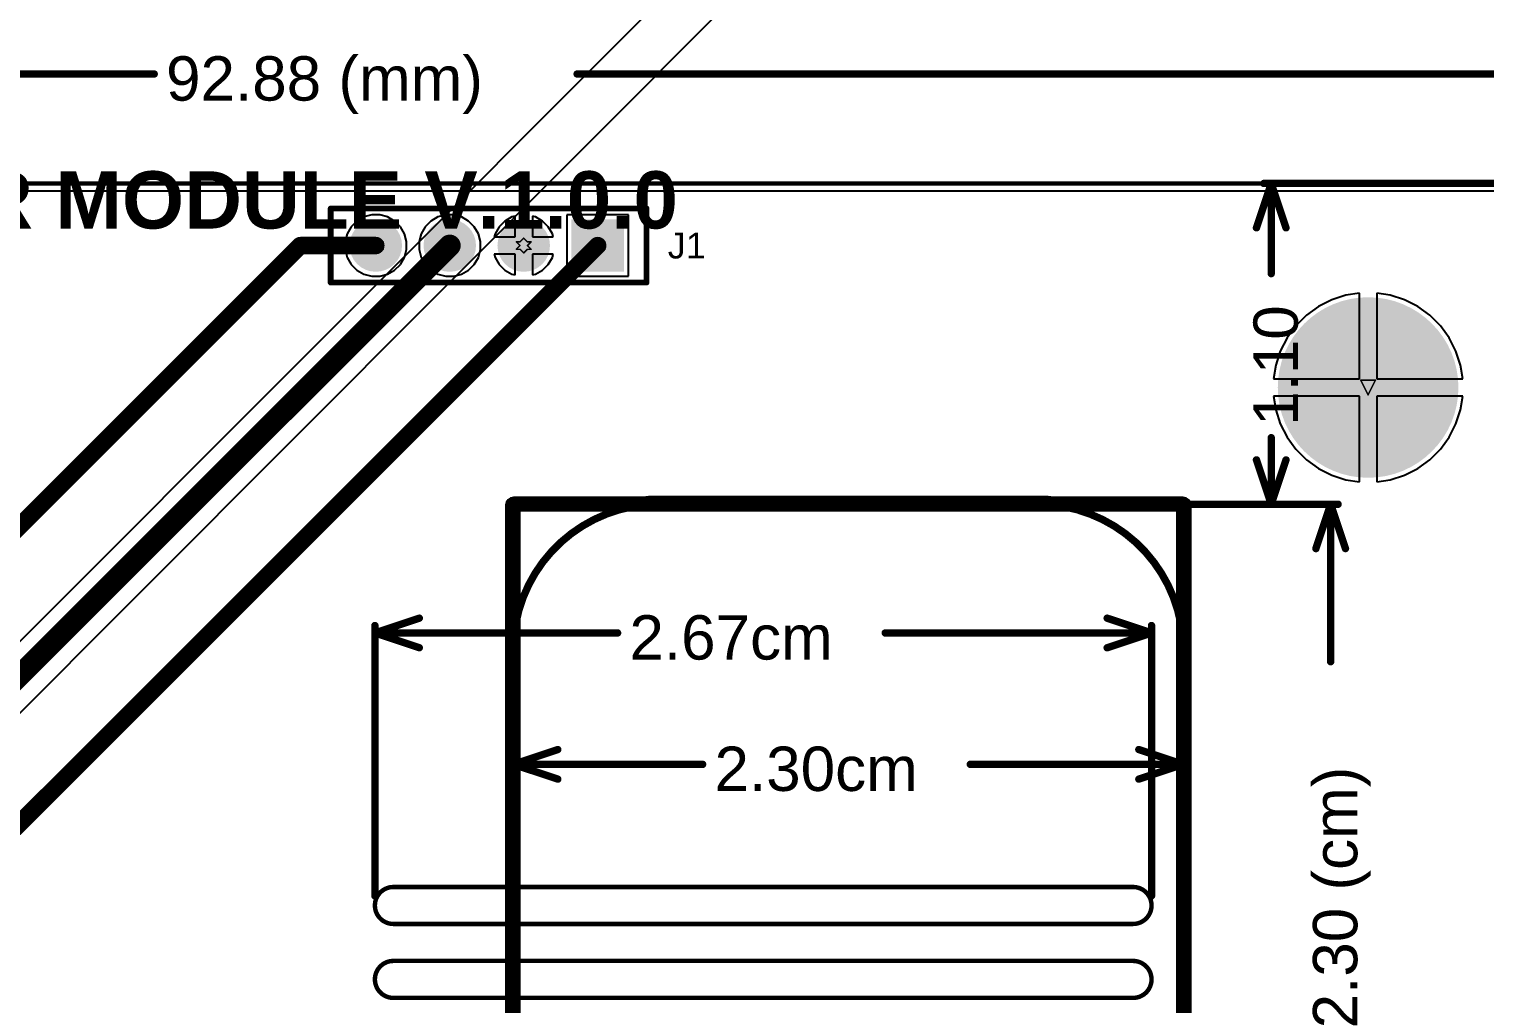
# Model space of a CAD drawing. Header units: inches. Extents: x -1 to 214, y -2 to 213.
# Drawn here: x 0.65 to 2.618, y -0.834 to 0.485 of the extents above; entities that cross this region are included whole.
import ezdxf

# ---------------------------------------------------------------- set-up
doc = ezdxf.new("R2010")
doc.units = ezdxf.units.IN
doc.header["$MEASUREMENT"] = 0
for name, color, linetype in [('Board_outline', 216, 'Continuous'), ('Bottom Layer', 5, 'Continuous'), ('Bottom Solder', 6, 'Continuous'), ('Dimensions', 6, 'Continuous'), ('Drill Drawing', 1, 'Continuous'), ('Multi-Layer', 9, 'Continuous'), ('Pad Holes', 156, 'Continuous'), ('Top Layer', 1, 'Continuous'), ('Top Overlay', 2, 'Continuous'), ('Top Solder', 216, 'Continuous')]:
    doc.layers.add(name, color=color, linetype=linetype)
doc.styles.add('Arial', font='', dxfattribs={"height": 0.2})
doc.styles.add('Arial_Bold', font='', dxfattribs={"height": 0.2})
doc.styles.get('Arial').set_extended_font_data('Arial')
doc.styles.get('Arial_Bold').set_extended_font_data('Arial', bold=True)

# ---------------------------------------------------------------- blocks, each defined once
blk = doc.blocks.new('TL3340AF160QG_1')
at = {"layer": 'Top Solder'}
for p in [(-0.0304, 0.0769), (0.0661, 0.0769)]:
    blk.add_line(p, (214.2262, 214.6677), dxfattribs=at)
blk = doc.blocks.new('HDR1X4_F______3')
at = {"layer": 'Bottom Layer'}
blk.add_hatch(color=5, dxfattribs=at).paths.add_polyline_path([(-0.1815, 0.0315), (-0.1185, 0.0315), (-0.1185, -0.0315), (-0.1815, -0.0315)])
h = blk.add_hatch(color=5, dxfattribs=at)
edge = h.paths.add_edge_path()
edge.add_arc((-0.05, 0), 0.0315, 0, 360)
h = blk.add_hatch(color=5, dxfattribs=at)
edge = h.paths.add_edge_path()
edge.add_arc((0.05, 0), 0.0315, 0, 360)
h = blk.add_hatch(color=5, dxfattribs=at)
edge = h.paths.add_edge_path()
edge.add_arc((0.15, 0), 0.0315, 0, 360)
at = {"layer": 'Bottom Solder'}
blk.add_hatch(color=6, dxfattribs=at).paths.add_polyline_path([(-0.1855, 0.0355), (-0.1145, 0.0355), (-0.1145, -0.0355), (-0.1855, -0.0355)])
h = blk.add_hatch(color=6, dxfattribs=at)
edge = h.paths.add_edge_path()
edge.add_arc((-0.05, 0), 0.0355, 0, 360)
h = blk.add_hatch(color=6, dxfattribs=at)
edge = h.paths.add_edge_path()
edge.add_arc((0.05, 0), 0.0355, 0, 360)
h = blk.add_hatch(color=6, dxfattribs=at)
edge = h.paths.add_edge_path()
edge.add_arc((0.15, 0), 0.0355, 0, 360)
at = {"layer": 'Multi-Layer'}
blk.add_hatch(color=9, dxfattribs=at).paths.add_polyline_path([(-0.1815, 0.0315), (-0.1185, 0.0315), (-0.1185, -0.0315), (-0.1815, -0.0315)])
h = blk.add_hatch(color=9, dxfattribs=at)
edge = h.paths.add_edge_path()
edge.add_arc((-0.05, 0), 0.0315, 0, 360)
h = blk.add_hatch(color=9, dxfattribs=at)
edge = h.paths.add_edge_path()
edge.add_arc((0.05, 0), 0.0315, 0, 360)
h = blk.add_hatch(color=9, dxfattribs=at)
edge = h.paths.add_edge_path()
edge.add_arc((0.15, 0), 0.0315, 0, 360)
at = {"layer": 'Pad Holes'}
h = blk.add_hatch(color=7, dxfattribs=at)
edge = h.paths.add_edge_path()
edge.add_arc((-0.15, 0), 0.0187, 0, 360)
h = blk.add_hatch(color=7, dxfattribs=at)
edge = h.paths.add_edge_path()
edge.add_arc((-0.05, 0), 0.0187, 0, 360)
h = blk.add_hatch(color=7, dxfattribs=at)
edge = h.paths.add_edge_path()
edge.add_arc((0.05, 0), 0.0187, 0, 360)
h = blk.add_hatch(color=7, dxfattribs=at)
edge = h.paths.add_edge_path()
edge.add_arc((0.15, 0), 0.0187, 0, 360)
at = {"layer": 'Top Layer'}
blk.add_hatch(color=1, dxfattribs=at).paths.add_polyline_path([(-0.1815, 0.0315), (-0.1185, 0.0315), (-0.1185, -0.0315), (-0.1815, -0.0315)])
h = blk.add_hatch(color=1, dxfattribs=at)
edge = h.paths.add_edge_path()
edge.add_arc((-0.05, 0), 0.0315, 0, 360)
h = blk.add_hatch(color=1, dxfattribs=at)
edge = h.paths.add_edge_path()
edge.add_arc((0.05, 0), 0.0315, 0, 360)
h = blk.add_hatch(color=1, dxfattribs=at)
edge = h.paths.add_edge_path()
edge.add_arc((0.15, 0), 0.0315, 0, 360)
at = {"layer": 'Top Solder'}
blk.add_hatch(color=216, dxfattribs=at).paths.add_polyline_path([(-0.1855, 0.0355), (-0.1145, 0.0355), (-0.1145, -0.0355), (-0.1855, -0.0355)])
h = blk.add_hatch(color=216, dxfattribs=at)
edge = h.paths.add_edge_path()
edge.add_arc((-0.05, 0), 0.0355, 0, 360)
h = blk.add_hatch(color=216, dxfattribs=at)
edge = h.paths.add_edge_path()
edge.add_arc((0.05, 0), 0.0355, 0, 360)
h = blk.add_hatch(color=216, dxfattribs=at)
edge = h.paths.add_edge_path()
edge.add_arc((0.15, 0), 0.0355, 0, 360)
at = {"layer": 'Top Overlay'}
for points in [[(-0.216, 0.05, 0.00787, 0.00787, 0), (-0.216, -0.05, 0.00787, 0.00787, 0)], [(0.211, 0.05, 0.00787, 0.00787, 0), (-0.216, 0.05, 0.00787, 0.00787, 0)], [(0.211, 0.05, 0.00787, 0.00787, 0), (0.211, -0.05, 0.00787, 0.00787, 0)], [(0.211, -0.05, 0.00787, 0.00787, 0), (-0.216, -0.05, 0.00787, 0.00787, 0)]]:
    blk.add_lwpolyline(points, format="xyseb", dxfattribs=at)
for points in [[(-0.218, 0.05, 0.00394, 0.00394, 1), (-0.214, 0.05, 0.00394, 0.00394, 1)], [(-0.218, 0.05, 0.00394, 0.00394, 1), (-0.214, 0.05, 0.00394, 0.00394, 1)], [(0.209, 0.05, 0.00394, 0.00394, 1), (0.213, 0.05, 0.00394, 0.00394, 1)], [(0.209, 0.05, 0.00394, 0.00394, 1), (0.213, 0.05, 0.00394, 0.00394, 1)], [(-0.218, -0.05, 0.00394, 0.00394, 1), (-0.214, -0.05, 0.00394, 0.00394, 1)], [(-0.218, -0.05, 0.00394, 0.00394, 1), (-0.214, -0.05, 0.00394, 0.00394, 1)], [(0.209, -0.05, 0.00394, 0.00394, 1), (0.213, -0.05, 0.00394, 0.00394, 1)], [(0.209, -0.05, 0.00394, 0.00394, 1), (0.213, -0.05, 0.00394, 0.00394, 1)]]:
    blk.add_lwpolyline(points, format="xyseb", close=True, dxfattribs=at)
blk = doc.blocks.new('SPACER_8')
at = {"layer": 'Bottom Layer'}
h = blk.add_hatch(color=5, dxfattribs=at)
edge = h.paths.add_edge_path()
edge.add_arc((0, 0), 0.1181, 0, 360)
at = {"layer": 'Bottom Solder'}
h = blk.add_hatch(color=6, dxfattribs=at)
edge = h.paths.add_edge_path()
edge.add_arc((0, 0), 0.1221, 0, 360)
at = {"layer": 'Multi-Layer'}
h = blk.add_hatch(color=9, dxfattribs=at)
edge = h.paths.add_edge_path()
edge.add_arc((0, 0), 0.1181, 0, 360)
at = {"layer": 'Pad Holes'}
h = blk.add_hatch(color=7, dxfattribs=at)
edge = h.paths.add_edge_path()
edge.add_arc((0, 0), 0.0728, 0, 360)
at = {"layer": 'Top Layer'}
h = blk.add_hatch(color=1, dxfattribs=at)
edge = h.paths.add_edge_path()
edge.add_arc((0, 0), 0.1181, 0, 360)
at = {"layer": 'Top Solder'}
h = blk.add_hatch(color=216, dxfattribs=at)
edge = h.paths.add_edge_path()
edge.add_arc((0, 0), 0.1221, 0, 360)

msp = doc.modelspace()

# ---------------------------------------------------------------- linework, layer by layer
at = {"layer": 'Board_outline'}
for points in [[(-0.6503, 0.276, 0.006, 0.006, 0), (2.893, 0.276, 0.006, 0.006, 0)], [(1.305, -0.3548, 0.01, 0.01, -0.414214), (1.5019, -0.1579, 0.01, 0.01, 0)], [(1.5019, -0.1579, 0.01, 0.01, 0), (2.0137, -0.1579, 0.01, 0.01, 0)], [(2.0137, -0.1579, 0.01, 0.01, -0.414214), (2.2106, -0.3548, 0.01, 0.01, 0)], [(1.305, -0.8669, 0.01, 0.01, 0), (1.305, -0.3548, 0.01, 0.01, 0)], [(2.2106, -0.8669, 0.01, 0.01, 0), (2.2106, -0.3548, 0.01, 0.01, 0)]]:
    msp.add_lwpolyline(points, format="xyseb", dxfattribs=at)
for points in [[(1.4994, -0.1579, 0.005, 0.005, 1), (1.5044, -0.1579, 0.005, 0.005, 1)], [(1.4994, -0.1579, 0.005, 0.005, 1), (1.5044, -0.1579, 0.005, 0.005, 1)], [(2.0112, -0.1579, 0.005, 0.005, 1), (2.0162, -0.1579, 0.005, 0.005, 1)], [(2.0112, -0.1579, 0.005, 0.005, 1), (2.0162, -0.1579, 0.005, 0.005, 1)], [(1.3025, -0.3548, 0.005, 0.005, 1), (1.3075, -0.3548, 0.005, 0.005, 1)], [(1.3025, -0.3548, 0.005, 0.005, 1), (1.3075, -0.3548, 0.005, 0.005, 1)], [(2.2081, -0.3548, 0.005, 0.005, 1), (2.2131, -0.3548, 0.005, 0.005, 1)], [(2.2081, -0.3548, 0.005, 0.005, 1), (2.2131, -0.3548, 0.005, 0.005, 1)]]:
    msp.add_lwpolyline(points, format="xyseb", close=True, dxfattribs=at)
at = {"layer": 'Bottom Layer'}
for points in [[(0.215, -0.61, 0.0236, 0.0236, 0), (1.017, 0.192, 0.0236, 0.0236, 0)], [(0.2595, -0.7675, 0.0295, 0.0295, 0), (1.219, 0.192, 0.0295, 0.0295, 0)], [(0.302, -0.925, 0.0236, 0.0236, 0), (1.419, 0.192, 0.0236, 0.0236, 0)], [(1.017, 0.192, 0.0236, 0.0236, 0), (1.119, 0.192, 0.0236, 0.0236, 0)]]:
    msp.add_lwpolyline(points, format="xyseb", dxfattribs=at)
for points in [[(1.0111, 0.192, 0.0118, 0.0118, 1), (1.0229, 0.192, 0.0118, 0.0118, 1)], [(1.0111, 0.192, 0.0118, 0.0118, 1), (1.0229, 0.192, 0.0118, 0.0118, 1)], [(1.1131, 0.192, 0.0118, 0.0118, 1), (1.1249, 0.192, 0.0118, 0.0118, 1)], [(1.2116, 0.192, 0.0148, 0.0148, 1), (1.2264, 0.192, 0.0148, 0.0148, 1)], [(1.4131, 0.192, 0.0118, 0.0118, 1), (1.4249, 0.192, 0.0118, 0.0118, 1)]]:
    msp.add_lwpolyline(points, format="xyseb", close=True, dxfattribs=at)
at = {"layer": 'Dimensions'}
for points in [[(-0.707, 0.424, 0.01, 0.01, 0), (0.8194, 0.424, 0.01, 0.01, 0)], [(1.3912, 0.424, 0.01, 0.01, 0), (2.9496, 0.424, 0.01, 0.01, 0)], [(2.3096, 0.216, 0.01, 0.01, 0), (2.3296, 0.276, 0.01, 0.01, 0)], [(2.3196, 0.276, 0.01, 0.01, 0), (2.88, 0.276, 0.01, 0.01, 0)], [(2.3296, 0.276, 0.01, 0.01, 0), (2.3496, 0.216, 0.01, 0.01, 0)], [(2.3296, 0.154, 0.01, 0.01, 0), (2.3296, 0.276, 0.01, 0.01, 0)], [(2.3296, -0.1579, 0.01, 0.01, 0), (2.3296, -0.0679, 0.01, 0.01, 0)], [(2.3096, -0.0979, 0.01, 0.01, 0), (2.3296, -0.1579, 0.01, 0.01, 0)], [(2.3296, -0.1579, 0.01, 0.01, 0), (2.3496, -0.0979, 0.01, 0.01, 0)], [(1.305, -0.1579, 0.0197, 0.0197, 0), (2.2106, -0.1579, 0.0197, 0.0197, 0)], [(1.305, -1.0625, 0.0197, 0.0197, 0), (1.305, -0.159, 0.0197, 0.0197, 0)], [(1.5169, -0.1579, 0.01, 0.01, 0), (2.42, -0.1579, 0.01, 0.01, 0)], [(2.0287, -0.1579, 0.01, 0.01, 0), (2.3396, -0.1579, 0.01, 0.01, 0)], [(2.2106, -1.0625, 0.0197, 0.0197, 0), (2.2106, -0.159, 0.0197, 0.0197, 0)], [(2.39, -0.2179, 0.01, 0.01, 0), (2.41, -0.1579, 0.01, 0.01, 0)], [(2.41, -0.1579, 0.01, 0.01, 0), (2.43, -0.2179, 0.01, 0.01, 0)], [(2.41, -0.3709, 0.01, 0.01, 0), (2.41, -0.1579, 0.01, 0.01, 0)], [(1.1178, -0.332, 0.01, 0.01, 0), (1.1778, -0.312, 0.01, 0.01, 0)], [(2.1078, -0.312, 0.01, 0.01, 0), (2.1678, -0.332, 0.01, 0.01, 0)], [(1.1178, -0.6876, 0.01, 0.01, 0), (1.1178, -0.322, 0.01, 0.01, 0)], [(1.1178, -0.332, 0.01, 0.01, 0), (1.1778, -0.352, 0.01, 0.01, 0)], [(1.1178, -0.332, 0.01, 0.01, 0), (1.4459, -0.332, 0.01, 0.01, 0)], [(1.8077, -0.332, 0.01, 0.01, 0), (2.1678, -0.332, 0.01, 0.01, 0)], [(2.1078, -0.352, 0.01, 0.01, 0), (2.1678, -0.332, 0.01, 0.01, 0)], [(2.1678, -0.6876, 0.01, 0.01, 0), (2.1678, -0.322, 0.01, 0.01, 0)], [(1.305, -0.5197, 0.01, 0.01, 0), (1.305, -0.3698, 0.01, 0.01, 0)], [(2.2106, -0.5197, 0.01, 0.01, 0), (2.2106, -0.3698, 0.01, 0.01, 0)], [(1.305, -0.5097, 0.01, 0.01, 0), (1.365, -0.4897, 0.01, 0.01, 0)], [(2.1506, -0.4897, 0.01, 0.01, 0), (2.2106, -0.5097, 0.01, 0.01, 0)], [(1.305, -0.5097, 0.01, 0.01, 0), (1.365, -0.5297, 0.01, 0.01, 0)], [(1.305, -0.5097, 0.01, 0.01, 0), (1.5609, -0.5097, 0.01, 0.01, 0)], [(1.9227, -0.5097, 0.01, 0.01, 0), (2.2106, -0.5097, 0.01, 0.01, 0)], [(2.1506, -0.5297, 0.01, 0.01, 0), (2.2106, -0.5097, 0.01, 0.01, 0)], [(1.1178, -0.7006, 0.006, 0.006, -0.414214), (1.1428, -0.6756, 0.006, 0.006, 0)], [(1.1178, -0.7006, 0.006, 0.006, -0.414214), (1.1428, -0.6756, 0.006, 0.006, 0)], [(1.1428, -0.6756, 0.006, 0.006, 0), (2.1428, -0.6756, 0.006, 0.006, 0)], [(1.1428, -0.6756, 0.006, 0.006, 0), (2.1428, -0.6756, 0.006, 0.006, 0)], [(2.1428, -0.6756, 0.006, 0.006, -0.414214), (2.1678, -0.7006, 0.006, 0.006, 0)], [(2.1428, -0.6756, 0.006, 0.006, -0.414214), (2.1678, -0.7006, 0.006, 0.006, 0)], [(1.1428, -0.7256, 0.006, 0.006, -0.414214), (1.1178, -0.7006, 0.006, 0.006, 0)], [(1.1428, -0.7256, 0.006, 0.006, -0.414214), (1.1178, -0.7006, 0.006, 0.006, 0)], [(2.1678, -0.7006, 0.006, 0.006, -0.414214), (2.1428, -0.7256, 0.006, 0.006, 0)], [(2.1678, -0.7006, 0.006, 0.006, -0.414214), (2.1428, -0.7256, 0.006, 0.006, 0)], [(1.1428, -0.7256, 0.006, 0.006, 0), (2.1428, -0.7256, 0.006, 0.006, 0)], [(1.1428, -0.7256, 0.006, 0.006, 0), (2.1428, -0.7256, 0.006, 0.006, 0)], [(1.1178, -0.8006, 0.006, 0.006, -0.414214), (1.1428, -0.7756, 0.006, 0.006, 0)], [(1.1178, -0.8006, 0.006, 0.006, -0.414214), (1.1428, -0.7756, 0.006, 0.006, 0)], [(1.1428, -0.7756, 0.006, 0.006, 0), (2.1428, -0.7756, 0.006, 0.006, 0)], [(1.1428, -0.7756, 0.006, 0.006, 0), (2.1428, -0.7756, 0.006, 0.006, 0)], [(2.1428, -0.7756, 0.006, 0.006, -0.414214), (2.1678, -0.8006, 0.006, 0.006, 0)], [(2.1428, -0.7756, 0.006, 0.006, -0.414214), (2.1678, -0.8006, 0.006, 0.006, 0)], [(1.1428, -0.8256, 0.006, 0.006, -0.414214), (1.1178, -0.8006, 0.006, 0.006, 0)], [(1.1428, -0.8256, 0.006, 0.006, -0.414214), (1.1178, -0.8006, 0.006, 0.006, 0)], [(2.1678, -0.8006, 0.006, 0.006, -0.414214), (2.1428, -0.8256, 0.006, 0.006, 0)], [(2.1678, -0.8006, 0.006, 0.006, -0.414214), (2.1428, -0.8256, 0.006, 0.006, 0)], [(1.1428, -0.8256, 0.006, 0.006, 0), (2.1428, -0.8256, 0.006, 0.006, 0)], [(1.1428, -0.8256, 0.006, 0.006, 0), (2.1428, -0.8256, 0.006, 0.006, 0)]]:
    msp.add_lwpolyline(points, format="xyseb", dxfattribs=at)
for points in [[(0.8169, 0.424, 0.005, 0.005, 1), (0.8219, 0.424, 0.005, 0.005, 1)], [(1.3887, 0.424, 0.005, 0.005, 1), (1.3937, 0.424, 0.005, 0.005, 1)], [(2.3171, 0.276, 0.005, 0.005, 1), (2.3221, 0.276, 0.005, 0.005, 1)], [(2.3271, 0.276, 0.005, 0.005, 1), (2.3321, 0.276, 0.005, 0.005, 1)], [(2.3271, 0.276, 0.005, 0.005, 1), (2.3321, 0.276, 0.005, 0.005, 1)], [(2.3271, 0.276, 0.005, 0.005, 1), (2.3321, 0.276, 0.005, 0.005, 1)], [(2.3071, 0.216, 0.005, 0.005, 1), (2.3121, 0.216, 0.005, 0.005, 1)], [(2.3471, 0.216, 0.005, 0.005, 1), (2.3521, 0.216, 0.005, 0.005, 1)], [(2.3271, 0.154, 0.005, 0.005, 1), (2.3321, 0.154, 0.005, 0.005, 1)], [(2.3271, -0.0679, 0.005, 0.005, 1), (2.3321, -0.0679, 0.005, 0.005, 1)], [(2.3071, -0.0979, 0.005, 0.005, 1), (2.3121, -0.0979, 0.005, 0.005, 1)], [(2.3471, -0.0979, 0.005, 0.005, 1), (2.3521, -0.0979, 0.005, 0.005, 1)], [(1.3001, -0.1579, 0.00984, 0.00984, 1), (1.31, -0.1579, 0.00984, 0.00984, 1)], [(1.3001, -0.159, 0.00984, 0.00984, 1), (1.31, -0.159, 0.00984, 0.00984, 1)], [(1.5144, -0.1579, 0.005, 0.005, 1), (1.5194, -0.1579, 0.005, 0.005, 1)], [(2.0262, -0.1579, 0.005, 0.005, 1), (2.0312, -0.1579, 0.005, 0.005, 1)], [(2.2056, -0.1579, 0.00984, 0.00984, 1), (2.2155, -0.1579, 0.00984, 0.00984, 1)], [(2.2056, -0.159, 0.00984, 0.00984, 1), (2.2155, -0.159, 0.00984, 0.00984, 1)], [(2.3271, -0.1579, 0.005, 0.005, 1), (2.3321, -0.1579, 0.005, 0.005, 1)], [(2.3271, -0.1579, 0.005, 0.005, 1), (2.3321, -0.1579, 0.005, 0.005, 1)], [(2.3271, -0.1579, 0.005, 0.005, 1), (2.3321, -0.1579, 0.005, 0.005, 1)], [(2.3371, -0.1579, 0.005, 0.005, 1), (2.3421, -0.1579, 0.005, 0.005, 1)], [(2.4075, -0.1579, 0.005, 0.005, 1), (2.4125, -0.1579, 0.005, 0.005, 1)], [(2.4075, -0.1579, 0.005, 0.005, 1), (2.4125, -0.1579, 0.005, 0.005, 1)], [(2.4075, -0.1579, 0.005, 0.005, 1), (2.4125, -0.1579, 0.005, 0.005, 1)], [(2.4175, -0.1579, 0.005, 0.005, 1), (2.4225, -0.1579, 0.005, 0.005, 1)], [(2.3875, -0.2179, 0.005, 0.005, 1), (2.3925, -0.2179, 0.005, 0.005, 1)], [(2.4275, -0.2179, 0.005, 0.005, 1), (2.4325, -0.2179, 0.005, 0.005, 1)], [(1.1753, -0.312, 0.005, 0.005, 1), (1.1803, -0.312, 0.005, 0.005, 1)], [(2.1053, -0.312, 0.005, 0.005, 1), (2.1103, -0.312, 0.005, 0.005, 1)], [(1.1153, -0.322, 0.005, 0.005, 1), (1.1203, -0.322, 0.005, 0.005, 1)], [(1.1153, -0.332, 0.005, 0.005, 1), (1.1203, -0.332, 0.005, 0.005, 1)], [(1.1153, -0.332, 0.005, 0.005, 1), (1.1203, -0.332, 0.005, 0.005, 1)], [(1.1153, -0.332, 0.005, 0.005, 1), (1.1203, -0.332, 0.005, 0.005, 1)], [(1.4434, -0.332, 0.005, 0.005, 1), (1.4484, -0.332, 0.005, 0.005, 1)], [(1.8052, -0.332, 0.005, 0.005, 1), (1.8102, -0.332, 0.005, 0.005, 1)], [(2.1653, -0.322, 0.005, 0.005, 1), (2.1703, -0.322, 0.005, 0.005, 1)], [(2.1653, -0.332, 0.005, 0.005, 1), (2.1703, -0.332, 0.005, 0.005, 1)], [(2.1653, -0.332, 0.005, 0.005, 1), (2.1703, -0.332, 0.005, 0.005, 1)], [(2.1653, -0.332, 0.005, 0.005, 1), (2.1703, -0.332, 0.005, 0.005, 1)], [(1.1753, -0.352, 0.005, 0.005, 1), (1.1803, -0.352, 0.005, 0.005, 1)], [(2.1053, -0.352, 0.005, 0.005, 1), (2.1103, -0.352, 0.005, 0.005, 1)], [(1.3025, -0.3698, 0.005, 0.005, 1), (1.3075, -0.3698, 0.005, 0.005, 1)], [(2.2081, -0.3698, 0.005, 0.005, 1), (2.2131, -0.3698, 0.005, 0.005, 1)], [(2.4075, -0.3709, 0.005, 0.005, 1), (2.4125, -0.3709, 0.005, 0.005, 1)], [(1.3625, -0.4897, 0.005, 0.005, 1), (1.3675, -0.4897, 0.005, 0.005, 1)], [(2.1481, -0.4897, 0.005, 0.005, 1), (2.1531, -0.4897, 0.005, 0.005, 1)], [(1.3025, -0.5097, 0.005, 0.005, 1), (1.3075, -0.5097, 0.005, 0.005, 1)], [(1.3025, -0.5097, 0.005, 0.005, 1), (1.3075, -0.5097, 0.005, 0.005, 1)], [(1.3025, -0.5097, 0.005, 0.005, 1), (1.3075, -0.5097, 0.005, 0.005, 1)], [(1.5584, -0.5097, 0.005, 0.005, 1), (1.5634, -0.5097, 0.005, 0.005, 1)], [(1.9202, -0.5097, 0.005, 0.005, 1), (1.9252, -0.5097, 0.005, 0.005, 1)], [(2.2081, -0.5097, 0.005, 0.005, 1), (2.2131, -0.5097, 0.005, 0.005, 1)], [(2.2081, -0.5097, 0.005, 0.005, 1), (2.2131, -0.5097, 0.005, 0.005, 1)], [(2.2081, -0.5097, 0.005, 0.005, 1), (2.2131, -0.5097, 0.005, 0.005, 1)], [(1.3025, -0.5197, 0.005, 0.005, 1), (1.3075, -0.5197, 0.005, 0.005, 1)], [(1.3625, -0.5297, 0.005, 0.005, 1), (1.3675, -0.5297, 0.005, 0.005, 1)], [(2.1481, -0.5297, 0.005, 0.005, 1), (2.1531, -0.5297, 0.005, 0.005, 1)], [(2.2081, -0.5197, 0.005, 0.005, 1), (2.2131, -0.5197, 0.005, 0.005, 1)], [(1.1153, -0.6876, 0.005, 0.005, 1), (1.1203, -0.6876, 0.005, 0.005, 1)], [(1.1413, -0.6756, 0.003, 0.003, 1), (1.1443, -0.6756, 0.003, 0.003, 1)], [(1.1413, -0.6756, 0.003, 0.003, 1), (1.1443, -0.6756, 0.003, 0.003, 1)], [(1.1413, -0.6756, 0.003, 0.003, 1), (1.1443, -0.6756, 0.003, 0.003, 1)], [(1.1413, -0.6756, 0.003, 0.003, 1), (1.1443, -0.6756, 0.003, 0.003, 1)], [(2.1413, -0.6756, 0.003, 0.003, 1), (2.1443, -0.6756, 0.003, 0.003, 1)], [(2.1413, -0.6756, 0.003, 0.003, 1), (2.1443, -0.6756, 0.003, 0.003, 1)], [(2.1413, -0.6756, 0.003, 0.003, 1), (2.1443, -0.6756, 0.003, 0.003, 1)], [(2.1413, -0.6756, 0.003, 0.003, 1), (2.1443, -0.6756, 0.003, 0.003, 1)], [(2.1653, -0.6876, 0.005, 0.005, 1), (2.1703, -0.6876, 0.005, 0.005, 1)], [(1.1163, -0.7006, 0.003, 0.003, 1), (1.1193, -0.7006, 0.003, 0.003, 1)], [(1.1163, -0.7006, 0.003, 0.003, 1), (1.1193, -0.7006, 0.003, 0.003, 1)], [(1.1163, -0.7006, 0.003, 0.003, 1), (1.1193, -0.7006, 0.003, 0.003, 1)], [(1.1163, -0.7006, 0.003, 0.003, 1), (1.1193, -0.7006, 0.003, 0.003, 1)], [(2.1663, -0.7006, 0.003, 0.003, 1), (2.1693, -0.7006, 0.003, 0.003, 1)], [(2.1663, -0.7006, 0.003, 0.003, 1), (2.1693, -0.7006, 0.003, 0.003, 1)], [(2.1663, -0.7006, 0.003, 0.003, 1), (2.1693, -0.7006, 0.003, 0.003, 1)], [(2.1663, -0.7006, 0.003, 0.003, 1), (2.1693, -0.7006, 0.003, 0.003, 1)], [(1.1413, -0.7256, 0.003, 0.003, 1), (1.1443, -0.7256, 0.003, 0.003, 1)], [(1.1413, -0.7256, 0.003, 0.003, 1), (1.1443, -0.7256, 0.003, 0.003, 1)], [(1.1413, -0.7256, 0.003, 0.003, 1), (1.1443, -0.7256, 0.003, 0.003, 1)], [(1.1413, -0.7256, 0.003, 0.003, 1), (1.1443, -0.7256, 0.003, 0.003, 1)], [(2.1413, -0.7256, 0.003, 0.003, 1), (2.1443, -0.7256, 0.003, 0.003, 1)], [(2.1413, -0.7256, 0.003, 0.003, 1), (2.1443, -0.7256, 0.003, 0.003, 1)], [(2.1413, -0.7256, 0.003, 0.003, 1), (2.1443, -0.7256, 0.003, 0.003, 1)], [(2.1413, -0.7256, 0.003, 0.003, 1), (2.1443, -0.7256, 0.003, 0.003, 1)], [(1.1413, -0.7756, 0.003, 0.003, 1), (1.1443, -0.7756, 0.003, 0.003, 1)], [(1.1413, -0.7756, 0.003, 0.003, 1), (1.1443, -0.7756, 0.003, 0.003, 1)], [(1.1413, -0.7756, 0.003, 0.003, 1), (1.1443, -0.7756, 0.003, 0.003, 1)], [(1.1413, -0.7756, 0.003, 0.003, 1), (1.1443, -0.7756, 0.003, 0.003, 1)], [(2.1413, -0.7756, 0.003, 0.003, 1), (2.1443, -0.7756, 0.003, 0.003, 1)], [(2.1413, -0.7756, 0.003, 0.003, 1), (2.1443, -0.7756, 0.003, 0.003, 1)], [(2.1413, -0.7756, 0.003, 0.003, 1), (2.1443, -0.7756, 0.003, 0.003, 1)], [(2.1413, -0.7756, 0.003, 0.003, 1), (2.1443, -0.7756, 0.003, 0.003, 1)], [(1.1163, -0.8006, 0.003, 0.003, 1), (1.1193, -0.8006, 0.003, 0.003, 1)], [(1.1163, -0.8006, 0.003, 0.003, 1), (1.1193, -0.8006, 0.003, 0.003, 1)], [(1.1163, -0.8006, 0.003, 0.003, 1), (1.1193, -0.8006, 0.003, 0.003, 1)], [(1.1163, -0.8006, 0.003, 0.003, 1), (1.1193, -0.8006, 0.003, 0.003, 1)], [(2.1663, -0.8006, 0.003, 0.003, 1), (2.1693, -0.8006, 0.003, 0.003, 1)], [(2.1663, -0.8006, 0.003, 0.003, 1), (2.1693, -0.8006, 0.003, 0.003, 1)], [(2.1663, -0.8006, 0.003, 0.003, 1), (2.1693, -0.8006, 0.003, 0.003, 1)], [(2.1663, -0.8006, 0.003, 0.003, 1), (2.1693, -0.8006, 0.003, 0.003, 1)], [(1.1413, -0.8256, 0.003, 0.003, 1), (1.1443, -0.8256, 0.003, 0.003, 1)], [(1.1413, -0.8256, 0.003, 0.003, 1), (1.1443, -0.8256, 0.003, 0.003, 1)], [(1.1413, -0.8256, 0.003, 0.003, 1), (1.1443, -0.8256, 0.003, 0.003, 1)], [(1.1413, -0.8256, 0.003, 0.003, 1), (1.1443, -0.8256, 0.003, 0.003, 1)], [(2.1413, -0.8256, 0.003, 0.003, 1), (2.1443, -0.8256, 0.003, 0.003, 1)], [(2.1413, -0.8256, 0.003, 0.003, 1), (2.1443, -0.8256, 0.003, 0.003, 1)], [(2.1413, -0.8256, 0.003, 0.003, 1), (2.1443, -0.8256, 0.003, 0.003, 1)], [(2.1413, -0.8256, 0.003, 0.003, 1), (2.1443, -0.8256, 0.003, 0.003, 1)]]:
    msp.add_lwpolyline(points, format="xyseb", close=True, dxfattribs=at)
at = {"layer": 'Drill Drawing'}
for points in [[(1.109, 0.197, 0.002, 0.002, 0), (1.114, 0.192, 0.002, 0.002, 0)], [(1.109, 0.197, 0.002, 0.002, 0), (1.114, 0.197, 0.002, 0.002, 0)], [(1.114, 0.197, 0.002, 0.002, 0), (1.119, 0.202, 0.002, 0.002, 0)], [(1.119, 0.202, 0.002, 0.002, 0), (1.124, 0.197, 0.002, 0.002, 0)], [(1.124, 0.197, 0.002, 0.002, 0), (1.129, 0.197, 0.002, 0.002, 0)], [(1.124, 0.192, 0.002, 0.002, 0), (1.129, 0.197, 0.002, 0.002, 0)], [(1.209, 0.197, 0.002, 0.002, 0), (1.214, 0.192, 0.002, 0.002, 0)], [(1.209, 0.197, 0.002, 0.002, 0), (1.214, 0.197, 0.002, 0.002, 0)], [(1.214, 0.197, 0.002, 0.002, 0), (1.219, 0.202, 0.002, 0.002, 0)], [(1.219, 0.202, 0.002, 0.002, 0), (1.224, 0.197, 0.002, 0.002, 0)], [(1.224, 0.197, 0.002, 0.002, 0), (1.229, 0.197, 0.002, 0.002, 0)], [(1.224, 0.192, 0.002, 0.002, 0), (1.229, 0.197, 0.002, 0.002, 0)], [(1.309, 0.197, 0.002, 0.002, 0), (1.314, 0.192, 0.002, 0.002, 0)], [(1.309, 0.197, 0.002, 0.002, 0), (1.314, 0.197, 0.002, 0.002, 0)], [(1.314, 0.197, 0.002, 0.002, 0), (1.319, 0.202, 0.002, 0.002, 0)], [(1.319, 0.202, 0.002, 0.002, 0), (1.324, 0.197, 0.002, 0.002, 0)], [(1.324, 0.197, 0.002, 0.002, 0), (1.329, 0.197, 0.002, 0.002, 0)], [(1.324, 0.192, 0.002, 0.002, 0), (1.329, 0.197, 0.002, 0.002, 0)], [(1.409, 0.197, 0.002, 0.002, 0), (1.414, 0.192, 0.002, 0.002, 0)], [(1.409, 0.197, 0.002, 0.002, 0), (1.414, 0.197, 0.002, 0.002, 0)], [(1.414, 0.197, 0.002, 0.002, 0), (1.419, 0.202, 0.002, 0.002, 0)], [(1.419, 0.202, 0.002, 0.002, 0), (1.424, 0.197, 0.002, 0.002, 0)], [(1.424, 0.197, 0.002, 0.002, 0), (1.429, 0.197, 0.002, 0.002, 0)], [(1.424, 0.192, 0.002, 0.002, 0), (1.429, 0.197, 0.002, 0.002, 0)], [(1.109, 0.187, 0.002, 0.002, 0), (1.114, 0.192, 0.002, 0.002, 0)], [(1.109, 0.187, 0.002, 0.002, 0), (1.114, 0.187, 0.002, 0.002, 0)], [(1.114, 0.187, 0.002, 0.002, 0), (1.119, 0.182, 0.002, 0.002, 0)], [(1.119, 0.182, 0.002, 0.002, 0), (1.124, 0.187, 0.002, 0.002, 0)], [(1.124, 0.192, 0.002, 0.002, 0), (1.129, 0.187, 0.002, 0.002, 0)], [(1.124, 0.187, 0.002, 0.002, 0), (1.129, 0.187, 0.002, 0.002, 0)], [(1.209, 0.187, 0.002, 0.002, 0), (1.214, 0.192, 0.002, 0.002, 0)], [(1.209, 0.187, 0.002, 0.002, 0), (1.214, 0.187, 0.002, 0.002, 0)], [(1.214, 0.187, 0.002, 0.002, 0), (1.219, 0.182, 0.002, 0.002, 0)], [(1.219, 0.182, 0.002, 0.002, 0), (1.224, 0.187, 0.002, 0.002, 0)], [(1.224, 0.192, 0.002, 0.002, 0), (1.229, 0.187, 0.002, 0.002, 0)], [(1.224, 0.187, 0.002, 0.002, 0), (1.229, 0.187, 0.002, 0.002, 0)], [(1.309, 0.187, 0.002, 0.002, 0), (1.314, 0.192, 0.002, 0.002, 0)], [(1.309, 0.187, 0.002, 0.002, 0), (1.314, 0.187, 0.002, 0.002, 0)], [(1.314, 0.187, 0.002, 0.002, 0), (1.319, 0.182, 0.002, 0.002, 0)], [(1.319, 0.182, 0.002, 0.002, 0), (1.324, 0.187, 0.002, 0.002, 0)], [(1.324, 0.192, 0.002, 0.002, 0), (1.329, 0.187, 0.002, 0.002, 0)], [(1.324, 0.187, 0.002, 0.002, 0), (1.329, 0.187, 0.002, 0.002, 0)], [(1.409, 0.187, 0.002, 0.002, 0), (1.414, 0.192, 0.002, 0.002, 0)], [(1.409, 0.187, 0.002, 0.002, 0), (1.414, 0.187, 0.002, 0.002, 0)], [(1.414, 0.187, 0.002, 0.002, 0), (1.419, 0.182, 0.002, 0.002, 0)], [(1.419, 0.182, 0.002, 0.002, 0), (1.424, 0.187, 0.002, 0.002, 0)], [(1.424, 0.192, 0.002, 0.002, 0), (1.429, 0.187, 0.002, 0.002, 0)], [(1.424, 0.187, 0.002, 0.002, 0), (1.429, 0.187, 0.002, 0.002, 0)], [(2.4506, 0.01, 0.002, 0.002, 0), (2.4706, 0.01, 0.002, 0.002, 0)], [(2.4506, 0.01, 0.002, 0.002, 0), (2.4606, -0.01, 0.002, 0.002, 0)], [(2.4606, -0.01, 0.002, 0.002, 0), (2.4706, 0.01, 0.002, 0.002, 0)]]:
    msp.add_lwpolyline(points, format="xyseb", dxfattribs=at)
for points in [[(1.1085, 0.197, 0.001, 0.001, 1), (1.1095, 0.197, 0.001, 0.001, 1)], [(1.1085, 0.197, 0.001, 0.001, 1), (1.1095, 0.197, 0.001, 0.001, 1)], [(1.1135, 0.197, 0.001, 0.001, 1), (1.1145, 0.197, 0.001, 0.001, 1)], [(1.1135, 0.197, 0.001, 0.001, 1), (1.1145, 0.197, 0.001, 0.001, 1)], [(1.1185, 0.202, 0.001, 0.001, 1), (1.1195, 0.202, 0.001, 0.001, 1)], [(1.1185, 0.202, 0.001, 0.001, 1), (1.1195, 0.202, 0.001, 0.001, 1)], [(1.1235, 0.197, 0.001, 0.001, 1), (1.1245, 0.197, 0.001, 0.001, 1)], [(1.1235, 0.197, 0.001, 0.001, 1), (1.1245, 0.197, 0.001, 0.001, 1)], [(1.1285, 0.197, 0.001, 0.001, 1), (1.1295, 0.197, 0.001, 0.001, 1)], [(1.1285, 0.197, 0.001, 0.001, 1), (1.1295, 0.197, 0.001, 0.001, 1)], [(1.2085, 0.197, 0.001, 0.001, 1), (1.2095, 0.197, 0.001, 0.001, 1)], [(1.2085, 0.197, 0.001, 0.001, 1), (1.2095, 0.197, 0.001, 0.001, 1)], [(1.2135, 0.197, 0.001, 0.001, 1), (1.2145, 0.197, 0.001, 0.001, 1)], [(1.2135, 0.197, 0.001, 0.001, 1), (1.2145, 0.197, 0.001, 0.001, 1)], [(1.2185, 0.202, 0.001, 0.001, 1), (1.2195, 0.202, 0.001, 0.001, 1)], [(1.2185, 0.202, 0.001, 0.001, 1), (1.2195, 0.202, 0.001, 0.001, 1)], [(1.2235, 0.197, 0.001, 0.001, 1), (1.2245, 0.197, 0.001, 0.001, 1)], [(1.2235, 0.197, 0.001, 0.001, 1), (1.2245, 0.197, 0.001, 0.001, 1)], [(1.2285, 0.197, 0.001, 0.001, 1), (1.2295, 0.197, 0.001, 0.001, 1)], [(1.2285, 0.197, 0.001, 0.001, 1), (1.2295, 0.197, 0.001, 0.001, 1)], [(1.3085, 0.197, 0.001, 0.001, 1), (1.3095, 0.197, 0.001, 0.001, 1)], [(1.3085, 0.197, 0.001, 0.001, 1), (1.3095, 0.197, 0.001, 0.001, 1)], [(1.3135, 0.197, 0.001, 0.001, 1), (1.3145, 0.197, 0.001, 0.001, 1)], [(1.3135, 0.197, 0.001, 0.001, 1), (1.3145, 0.197, 0.001, 0.001, 1)], [(1.3185, 0.202, 0.001, 0.001, 1), (1.3195, 0.202, 0.001, 0.001, 1)], [(1.3185, 0.202, 0.001, 0.001, 1), (1.3195, 0.202, 0.001, 0.001, 1)], [(1.3235, 0.197, 0.001, 0.001, 1), (1.3245, 0.197, 0.001, 0.001, 1)], [(1.3235, 0.197, 0.001, 0.001, 1), (1.3245, 0.197, 0.001, 0.001, 1)], [(1.3285, 0.197, 0.001, 0.001, 1), (1.3295, 0.197, 0.001, 0.001, 1)], [(1.3285, 0.197, 0.001, 0.001, 1), (1.3295, 0.197, 0.001, 0.001, 1)], [(1.4085, 0.197, 0.001, 0.001, 1), (1.4095, 0.197, 0.001, 0.001, 1)], [(1.4085, 0.197, 0.001, 0.001, 1), (1.4095, 0.197, 0.001, 0.001, 1)], [(1.4135, 0.197, 0.001, 0.001, 1), (1.4145, 0.197, 0.001, 0.001, 1)], [(1.4135, 0.197, 0.001, 0.001, 1), (1.4145, 0.197, 0.001, 0.001, 1)], [(1.4185, 0.202, 0.001, 0.001, 1), (1.4195, 0.202, 0.001, 0.001, 1)], [(1.4185, 0.202, 0.001, 0.001, 1), (1.4195, 0.202, 0.001, 0.001, 1)], [(1.4235, 0.197, 0.001, 0.001, 1), (1.4245, 0.197, 0.001, 0.001, 1)], [(1.4235, 0.197, 0.001, 0.001, 1), (1.4245, 0.197, 0.001, 0.001, 1)], [(1.4285, 0.197, 0.001, 0.001, 1), (1.4295, 0.197, 0.001, 0.001, 1)], [(1.4285, 0.197, 0.001, 0.001, 1), (1.4295, 0.197, 0.001, 0.001, 1)], [(1.1085, 0.187, 0.001, 0.001, 1), (1.1095, 0.187, 0.001, 0.001, 1)], [(1.1085, 0.187, 0.001, 0.001, 1), (1.1095, 0.187, 0.001, 0.001, 1)], [(1.1135, 0.192, 0.001, 0.001, 1), (1.1145, 0.192, 0.001, 0.001, 1)], [(1.1135, 0.192, 0.001, 0.001, 1), (1.1145, 0.192, 0.001, 0.001, 1)], [(1.1135, 0.187, 0.001, 0.001, 1), (1.1145, 0.187, 0.001, 0.001, 1)], [(1.1135, 0.187, 0.001, 0.001, 1), (1.1145, 0.187, 0.001, 0.001, 1)], [(1.1185, 0.182, 0.001, 0.001, 1), (1.1195, 0.182, 0.001, 0.001, 1)], [(1.1185, 0.182, 0.001, 0.001, 1), (1.1195, 0.182, 0.001, 0.001, 1)], [(1.1235, 0.192, 0.001, 0.001, 1), (1.1245, 0.192, 0.001, 0.001, 1)], [(1.1235, 0.192, 0.001, 0.001, 1), (1.1245, 0.192, 0.001, 0.001, 1)], [(1.1235, 0.187, 0.001, 0.001, 1), (1.1245, 0.187, 0.001, 0.001, 1)], [(1.1235, 0.187, 0.001, 0.001, 1), (1.1245, 0.187, 0.001, 0.001, 1)], [(1.1285, 0.187, 0.001, 0.001, 1), (1.1295, 0.187, 0.001, 0.001, 1)], [(1.1285, 0.187, 0.001, 0.001, 1), (1.1295, 0.187, 0.001, 0.001, 1)], [(1.2085, 0.187, 0.001, 0.001, 1), (1.2095, 0.187, 0.001, 0.001, 1)], [(1.2085, 0.187, 0.001, 0.001, 1), (1.2095, 0.187, 0.001, 0.001, 1)], [(1.2135, 0.192, 0.001, 0.001, 1), (1.2145, 0.192, 0.001, 0.001, 1)], [(1.2135, 0.192, 0.001, 0.001, 1), (1.2145, 0.192, 0.001, 0.001, 1)], [(1.2135, 0.187, 0.001, 0.001, 1), (1.2145, 0.187, 0.001, 0.001, 1)], [(1.2135, 0.187, 0.001, 0.001, 1), (1.2145, 0.187, 0.001, 0.001, 1)], [(1.2185, 0.182, 0.001, 0.001, 1), (1.2195, 0.182, 0.001, 0.001, 1)], [(1.2185, 0.182, 0.001, 0.001, 1), (1.2195, 0.182, 0.001, 0.001, 1)], [(1.2235, 0.192, 0.001, 0.001, 1), (1.2245, 0.192, 0.001, 0.001, 1)], [(1.2235, 0.192, 0.001, 0.001, 1), (1.2245, 0.192, 0.001, 0.001, 1)], [(1.2235, 0.187, 0.001, 0.001, 1), (1.2245, 0.187, 0.001, 0.001, 1)], [(1.2235, 0.187, 0.001, 0.001, 1), (1.2245, 0.187, 0.001, 0.001, 1)], [(1.2285, 0.187, 0.001, 0.001, 1), (1.2295, 0.187, 0.001, 0.001, 1)], [(1.2285, 0.187, 0.001, 0.001, 1), (1.2295, 0.187, 0.001, 0.001, 1)], [(1.3085, 0.187, 0.001, 0.001, 1), (1.3095, 0.187, 0.001, 0.001, 1)], [(1.3085, 0.187, 0.001, 0.001, 1), (1.3095, 0.187, 0.001, 0.001, 1)], [(1.3135, 0.192, 0.001, 0.001, 1), (1.3145, 0.192, 0.001, 0.001, 1)], [(1.3135, 0.192, 0.001, 0.001, 1), (1.3145, 0.192, 0.001, 0.001, 1)], [(1.3135, 0.187, 0.001, 0.001, 1), (1.3145, 0.187, 0.001, 0.001, 1)], [(1.3135, 0.187, 0.001, 0.001, 1), (1.3145, 0.187, 0.001, 0.001, 1)], [(1.3185, 0.182, 0.001, 0.001, 1), (1.3195, 0.182, 0.001, 0.001, 1)], [(1.3185, 0.182, 0.001, 0.001, 1), (1.3195, 0.182, 0.001, 0.001, 1)], [(1.3235, 0.192, 0.001, 0.001, 1), (1.3245, 0.192, 0.001, 0.001, 1)], [(1.3235, 0.192, 0.001, 0.001, 1), (1.3245, 0.192, 0.001, 0.001, 1)], [(1.3235, 0.187, 0.001, 0.001, 1), (1.3245, 0.187, 0.001, 0.001, 1)], [(1.3235, 0.187, 0.001, 0.001, 1), (1.3245, 0.187, 0.001, 0.001, 1)], [(1.3285, 0.187, 0.001, 0.001, 1), (1.3295, 0.187, 0.001, 0.001, 1)], [(1.3285, 0.187, 0.001, 0.001, 1), (1.3295, 0.187, 0.001, 0.001, 1)], [(1.4085, 0.187, 0.001, 0.001, 1), (1.4095, 0.187, 0.001, 0.001, 1)], [(1.4085, 0.187, 0.001, 0.001, 1), (1.4095, 0.187, 0.001, 0.001, 1)], [(1.4135, 0.192, 0.001, 0.001, 1), (1.4145, 0.192, 0.001, 0.001, 1)], [(1.4135, 0.192, 0.001, 0.001, 1), (1.4145, 0.192, 0.001, 0.001, 1)], [(1.4135, 0.187, 0.001, 0.001, 1), (1.4145, 0.187, 0.001, 0.001, 1)], [(1.4135, 0.187, 0.001, 0.001, 1), (1.4145, 0.187, 0.001, 0.001, 1)], [(1.4185, 0.182, 0.001, 0.001, 1), (1.4195, 0.182, 0.001, 0.001, 1)], [(1.4185, 0.182, 0.001, 0.001, 1), (1.4195, 0.182, 0.001, 0.001, 1)], [(1.4235, 0.192, 0.001, 0.001, 1), (1.4245, 0.192, 0.001, 0.001, 1)], [(1.4235, 0.192, 0.001, 0.001, 1), (1.4245, 0.192, 0.001, 0.001, 1)], [(1.4235, 0.187, 0.001, 0.001, 1), (1.4245, 0.187, 0.001, 0.001, 1)], [(1.4235, 0.187, 0.001, 0.001, 1), (1.4245, 0.187, 0.001, 0.001, 1)], [(1.4285, 0.187, 0.001, 0.001, 1), (1.4295, 0.187, 0.001, 0.001, 1)], [(1.4285, 0.187, 0.001, 0.001, 1), (1.4295, 0.187, 0.001, 0.001, 1)], [(2.4501, 0.01, 0.001, 0.001, 1), (2.4511, 0.01, 0.001, 0.001, 1)], [(2.4501, 0.01, 0.001, 0.001, 1), (2.4511, 0.01, 0.001, 0.001, 1)], [(2.4701, 0.01, 0.001, 0.001, 1), (2.4711, 0.01, 0.001, 0.001, 1)], [(2.4701, 0.01, 0.001, 0.001, 1), (2.4711, 0.01, 0.001, 0.001, 1)], [(2.4601, -0.01, 0.001, 0.001, 1), (2.4611, -0.01, 0.001, 0.001, 1)], [(2.4601, -0.01, 0.001, 0.001, 1), (2.4611, -0.01, 0.001, 0.001, 1)]]:
    msp.add_lwpolyline(points, format="xyseb", close=True, dxfattribs=at)
at = {"layer": 'Multi-Layer'}
for p, q in [((1.4146, -0.1778), (1.4385, -0.168)), ((1.4385, -0.168), (1.4634, -0.1613)), ((1.4634, -0.1613), (1.489, -0.1579)), ((1.489, -0.1579), (1.5019, -0.1579)), ((1.5019, -0.1579), (1.5019, -0.1579)), ((1.5019, -0.1579), (2.0137, -0.1579)), ((2.0137, -0.1579), (2.0266, -0.1579)), ((2.0266, -0.1579), (2.0522, -0.1613)), ((2.0522, -0.1613), (2.0771, -0.168)), ((2.0771, -0.168), (2.101, -0.1778)), ((1.3718, -0.2065), (1.3923, -0.1907)), ((1.3923, -0.1907), (1.4146, -0.1778)), ((2.101, -0.1778), (2.1233, -0.1907)), ((2.1233, -0.1907), (2.1438, -0.2065)), ((1.3536, -0.2247), (1.3718, -0.2065)), ((2.1438, -0.2065), (2.162, -0.2247)), ((1.3379, -0.2452), (1.3536, -0.2247)), ((2.162, -0.2247), (2.1777, -0.2452)), ((1.325, -0.2675), (1.3379, -0.2452)), ((2.1777, -0.2452), (2.1906, -0.2675)), ((1.3151, -0.2914), (1.325, -0.2675)), ((2.1906, -0.2675), (2.2005, -0.2914)), ((1.3084, -0.3163), (1.3151, -0.2914)), ((2.2005, -0.2914), (2.2072, -0.3163)), ((1.305, -0.3419), (1.3084, -0.3163)), ((2.2072, -0.3163), (2.2106, -0.3419)), ((1.305, -0.3548), (1.305, -0.3419)), ((2.2106, -0.3419), (2.2106, -0.3548)), ((1.305, -0.8669), (1.305, -0.3548)), ((2.2106, -0.3548), (2.2106, -0.3548)), ((2.2106, -0.3548), (2.2106, -0.8669))]:
    msp.add_line(p, q, dxfattribs=at)
at = {"layer": 'Top Layer'}
for p, q in [((-0.6521, 0.2658), (2.893, 0.2658)), ((1.0858, 0.2175), (1.0803, 0.208)), ((1.0935, 0.2252), (1.0858, 0.2175)), ((1.103, 0.2307), (1.0935, 0.2252)), ((1.1135, 0.2335), (1.103, 0.2307)), ((1.1245, 0.2335), (1.1135, 0.2335)), ((1.135, 0.2307), (1.1245, 0.2335)), ((1.1445, 0.2252), (1.135, 0.2307)), ((1.1522, 0.2175), (1.1445, 0.2252)), ((1.1577, 0.208), (1.1522, 0.2175)), ((1.1858, 0.2175), (1.1803, 0.208)), ((1.1935, 0.2252), (1.1858, 0.2175)), ((1.203, 0.2307), (1.1935, 0.2252)), ((1.2135, 0.2335), (1.203, 0.2307)), ((1.2245, 0.2335), (1.2135, 0.2335)), ((1.235, 0.2307), (1.2245, 0.2335)), ((1.2445, 0.2252), (1.235, 0.2307)), ((1.2522, 0.2175), (1.2445, 0.2252)), ((1.2577, 0.208), (1.2522, 0.2175)), ((1.2858, 0.2175), (1.2803, 0.208)), ((1.2935, 0.2252), (1.2858, 0.2175)), ((1.303, 0.2307), (1.2935, 0.2252)), ((1.3072, 0.2318), (1.303, 0.2307)), ((1.3072, 0.2038), (1.3072, 0.2318)), ((1.335, 0.2307), (1.3308, 0.2318)), ((1.3308, 0.2318), (1.3308, 0.2038)), ((1.3445, 0.2252), (1.335, 0.2307)), ((1.3522, 0.2175), (1.3445, 0.2252)), ((1.3577, 0.208), (1.3522, 0.2175)), ((1.4605, 0.2335), (1.3775, 0.2335)), ((1.3775, 0.2335), (1.3775, 0.1505)), ((1.4605, 0.1505), (1.4605, 0.2335)), ((1.0803, 0.208), (1.0775, 0.1975)), ((1.0775, 0.1975), (1.0775, 0.1865)), ((1.1605, 0.1975), (1.1577, 0.208)), ((1.1605, 0.1865), (1.1605, 0.1975)), ((1.1803, 0.208), (1.1775, 0.1975)), ((1.1775, 0.1975), (1.1775, 0.1865)), ((1.2605, 0.1975), (1.2577, 0.208)), ((1.2605, 0.1865), (1.2605, 0.1975)), ((1.2803, 0.208), (1.2792, 0.2038)), ((1.2792, 0.2038), (1.3072, 0.2038)), ((1.3308, 0.2038), (1.3588, 0.2038)), ((1.3588, 0.2038), (1.3577, 0.208)), ((1.0775, 0.1865), (1.0803, 0.176)), ((1.1577, 0.176), (1.1605, 0.1865)), ((1.1775, 0.1865), (1.1803, 0.176)), ((1.2577, 0.176), (1.2605, 0.1865)), ((1.3072, 0.1802), (1.2792, 0.1802)), ((1.2792, 0.1802), (1.2803, 0.176)), ((1.3072, 0.1522), (1.3072, 0.1802)), ((1.3588, 0.1802), (1.3308, 0.1802)), ((1.3308, 0.1802), (1.3308, 0.1522)), ((1.3577, 0.176), (1.3588, 0.1802)), ((1.0803, 0.176), (1.0858, 0.1665)), ((1.0858, 0.1665), (1.0935, 0.1588)), ((1.0935, 0.1588), (1.103, 0.1533)), ((1.135, 0.1533), (1.1445, 0.1588)), ((1.1445, 0.1588), (1.1522, 0.1665)), ((1.1522, 0.1665), (1.1577, 0.176)), ((1.1803, 0.176), (1.1858, 0.1665)), ((1.1858, 0.1665), (1.1935, 0.1588)), ((1.1935, 0.1588), (1.203, 0.1533)), ((1.235, 0.1533), (1.2445, 0.1588)), ((1.2445, 0.1588), (1.2522, 0.1665)), ((1.2522, 0.1665), (1.2577, 0.176)), ((1.2803, 0.176), (1.2858, 0.1665)), ((1.2858, 0.1665), (1.2935, 0.1588)), ((1.2935, 0.1588), (1.303, 0.1533)), ((1.335, 0.1533), (1.3445, 0.1588)), ((1.3445, 0.1588), (1.3522, 0.1665)), ((1.3522, 0.1665), (1.3577, 0.176)), ((1.103, 0.1533), (1.1135, 0.1505)), ((1.1135, 0.1505), (1.1245, 0.1505)), ((1.1245, 0.1505), (1.135, 0.1533)), ((1.203, 0.1533), (1.2135, 0.1505)), ((1.2135, 0.1505), (1.2245, 0.1505)), ((1.2245, 0.1505), (1.235, 0.1533)), ((1.303, 0.1533), (1.3072, 0.1522)), ((1.3308, 0.1522), (1.335, 0.1533)), ((1.3775, 0.1505), (1.4605, 0.1505)), ((2.4115, 0.1187), (2.3935, 0.1096)), ((2.4306, 0.125), (2.4115, 0.1187)), ((2.4488, 0.1278), (2.4306, 0.125)), ((2.4488, 0.0118), (2.4488, 0.1278)), ((2.4906, 0.125), (2.4724, 0.1278)), ((2.4724, 0.1278), (2.4724, 0.0118)), ((2.5098, 0.1187), (2.4906, 0.125)), ((2.5278, 0.1096), (2.5098, 0.1187)), ((2.3935, 0.1096), (2.3772, 0.0977)), ((2.5441, 0.0977), (2.5278, 0.1096)), ((2.3629, 0.0835), (2.3511, 0.0671)), ((2.3772, 0.0977), (2.3629, 0.0835)), ((2.5583, 0.0835), (2.5441, 0.0977)), ((2.5702, 0.0671), (2.5583, 0.0835)), ((2.3511, 0.0671), (2.3419, 0.0492)), ((2.5794, 0.0492), (2.5702, 0.0671)), ((2.3419, 0.0492), (2.3357, 0.03)), ((2.5856, 0.03), (2.5794, 0.0492)), ((2.3357, 0.03), (2.3328, 0.0118)), ((2.5885, 0.0118), (2.5856, 0.03)), ((2.3328, 0.0118), (2.4488, 0.0118)), ((2.4724, 0.0118), (2.5885, 0.0118)), ((2.4488, -0.0118), (2.3328, -0.0118)), ((2.3328, -0.0118), (2.3357, -0.03)), ((2.4488, -0.1278), (2.4488, -0.0118)), ((2.5885, -0.0118), (2.4724, -0.0118)), ((2.4724, -0.0118), (2.4724, -0.1278)), ((2.5856, -0.03), (2.5885, -0.0118)), ((2.3357, -0.03), (2.3419, -0.0492)), ((2.5794, -0.0492), (2.5856, -0.03)), ((2.3419, -0.0492), (2.3511, -0.0671)), ((2.5702, -0.0671), (2.5794, -0.0492)), ((2.3511, -0.0671), (2.3629, -0.0835)), ((2.5583, -0.0835), (2.5702, -0.0671)), ((2.3629, -0.0835), (2.3772, -0.0977)), ((2.3772, -0.0977), (2.3935, -0.1096)), ((2.5278, -0.1096), (2.5441, -0.0977)), ((2.5441, -0.0977), (2.5583, -0.0835)), ((2.3935, -0.1096), (2.4115, -0.1187)), ((2.5098, -0.1187), (2.5278, -0.1096)), ((2.4115, -0.1187), (2.4306, -0.125)), ((2.4306, -0.125), (2.4488, -0.1278)), ((2.4724, -0.1278), (2.4906, -0.125)), ((2.4906, -0.125), (2.5098, -0.1187)), ((1.2956, -0.1551), (1.2948, -0.159)), ((1.2978, -0.1518), (1.2956, -0.1551)), ((1.3011, -0.1496), (1.2978, -0.1518)), ((1.305, -0.1488), (1.3011, -0.1496)), ((1.4799, -0.1488), (1.305, -0.1488)), ((1.4877, -0.1478), (1.4799, -0.1488)), ((1.4883, -0.1479), (1.4877, -0.1478)), ((1.489, -0.1477), (1.4883, -0.1479)), ((2.0266, -0.1477), (1.489, -0.1477)), ((2.0273, -0.1479), (2.0266, -0.1477)), ((2.0279, -0.1478), (2.0273, -0.1479)), ((2.0357, -0.1488), (2.0279, -0.1478)), ((2.2106, -0.1488), (2.0357, -0.1488)), ((2.2145, -0.1496), (2.2106, -0.1488)), ((2.2178, -0.1518), (2.2145, -0.1496)), ((2.22, -0.1551), (2.2178, -0.1518)), ((2.2208, -0.159), (2.22, -0.1551)), ((1.2948, -0.159), (1.2948, -0.3419)), ((1.305, -1.0637), (1.305, -0.159)), ((1.305, -0.159), (2.2106, -0.159)), ((2.2106, -0.159), (2.2106, -1.0637)), ((2.2208, -1.0637), (2.2208, -0.159)), ((1.2948, -0.3419), (1.2948, -0.3548)), ((1.2948, -0.3548), (1.2948, -0.8669))]:
    msp.add_line(p, q, dxfattribs=at)

# ---------------------------------------------------------------- block references
for name, p in [('TL3340AF160QG_1', (-0.325, -1.4149)), ('SPACER_8', (2.4606, 0))]:
    msp.add_blockref(name, p)
at = {"rotation": 180}
msp.add_blockref('HDR1X4_F______3', (1.269, 0.192), dxfattribs=at)

# ---------------------------------------------------------------- texts
at = {"layer": 'Dimensions', "style": 'Arial'}
for s, p in [('92.88 (mm)', (0.8354, 0.388)), ('2.67cm', (1.4619, -0.368)), ('2.30cm', (1.5769, -0.5457))]:
    msp.add_text(s, height=0.06, dxfattribs=at).set_placement(p)
for s, p in [('1.10', (2.3656, -0.0519)), ('2.30 (cm)', (2.446, -0.8668))]:
    msp.add_text(s, height=0.06, rotation=90, dxfattribs=at).set_placement(p)
at = {"layer": 'Top Overlay', "style": 'Arial_Bold'}
msp.add_text('TEST POWER MODULE V.1.0.0', height=0.07748, rotation=360, dxfattribs=at).set_placement((-0.06, 0.215))
at = {"layer": 'Top Overlay', "style": 'Arial'}
msp.add_text('J1', height=0.035, dxfattribs=at).set_placement((1.5137, 0.1745))

doc.saveas('drawing.dxf')
